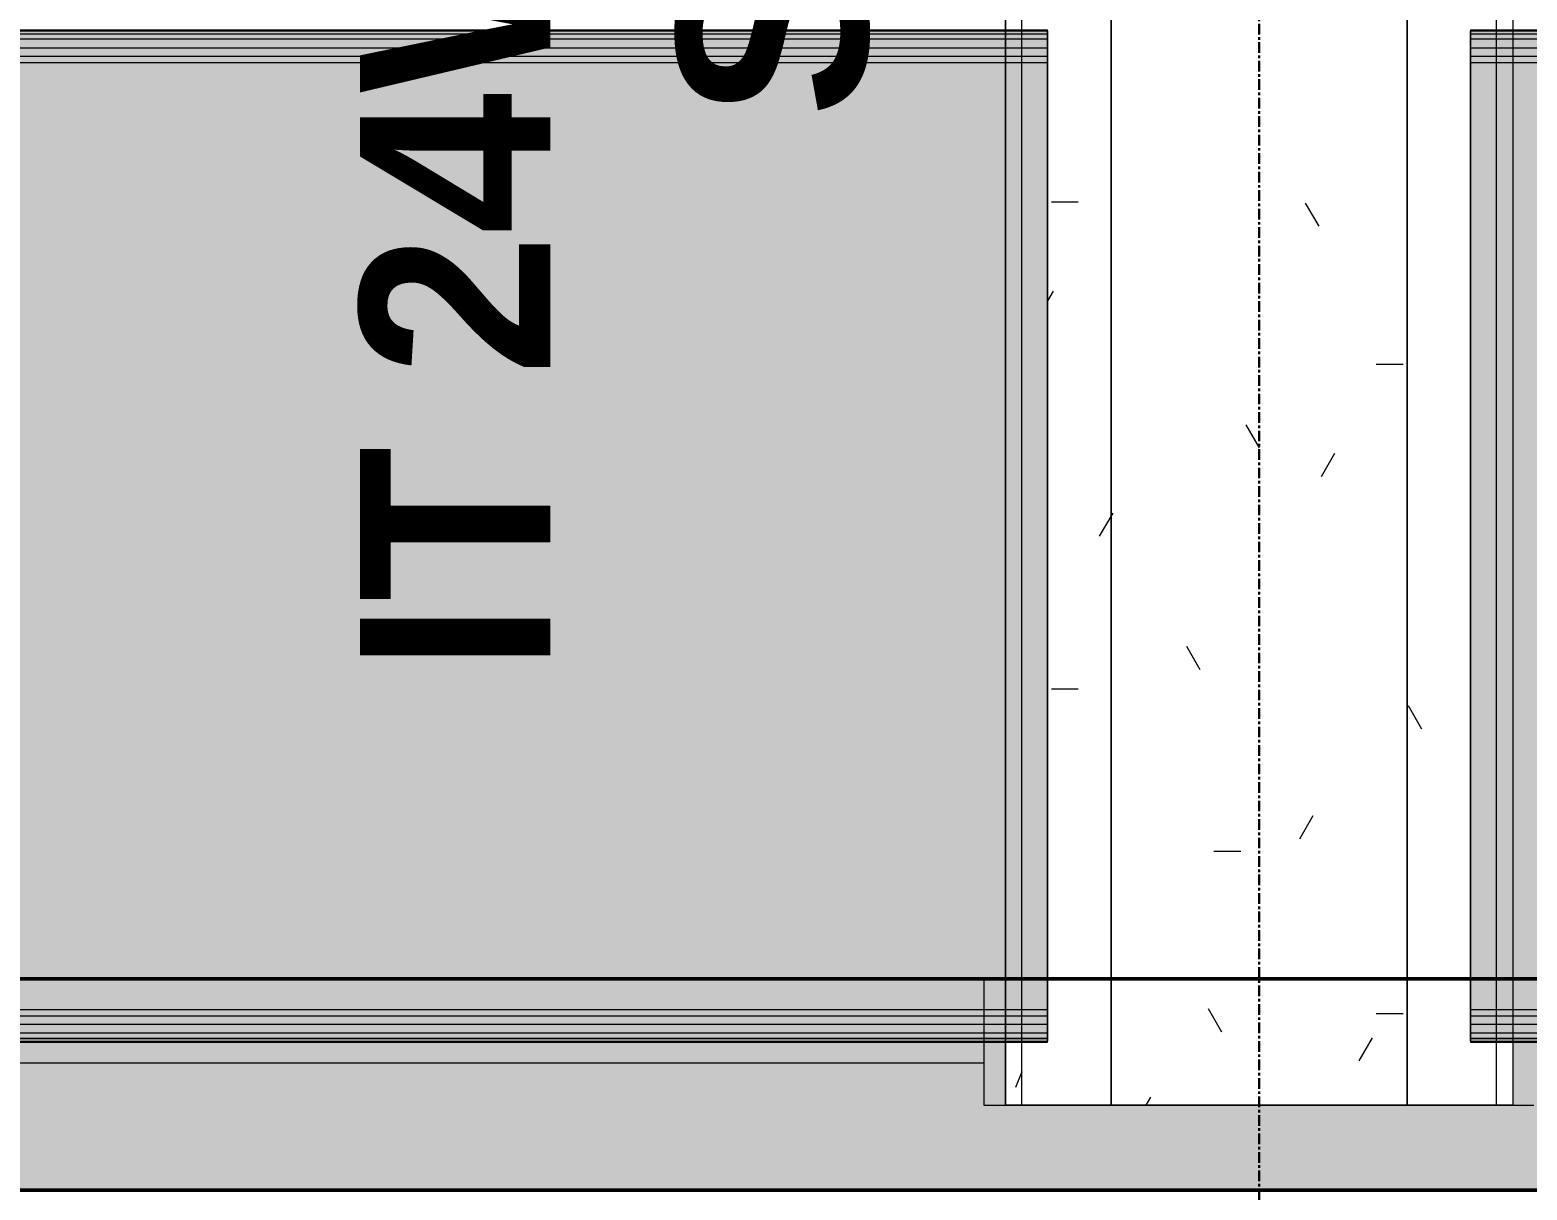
# Model space of a CAD drawing. Header units: inches. Extents: x -4126 to 593, y 9773 to 12297.
# Drawn here: x -3212.5 to -3141.6, y 9891.2 to 9946.1 of the extents above; entities that cross this region are included whole.
import ezdxf

# ---------------------------------------------------------------- set-up
doc = ezdxf.new("R2010")
doc.units = ezdxf.units.IN
doc.header["$MEASUREMENT"] = 0
doc.linetypes.add('Grid Line 1_2_', pattern=[0.875, 0.5, -0.125, 0.125, -0.125])
for name, color, linetype, lineweight in [('S-BEAM', 12, 'Continuous', 9), ('S-BEAM-IDEN', 2, 'Continuous', 30), ('S-FNDN', 32, 'Continuous', 13), ('S-GRID', 1, 'Continuous', 9)]:
    doc.layers.add(name, color=color, linetype=linetype, lineweight=lineweight)
doc.styles.add('Century Gothic_B', font='GOTHICB.TTF', dxfattribs={"height": 9})
pattern_1 = [(0, (0, 0), (30.72, 7.68), [1.267, -21.773, 1.267, -21.773, -122.88]), (0, (0, 0), (30.72, 7.68), [-46.08, 1.267, -44.813, 1.267, -21.773, -53.76]), (0, (0, 0), (30.72, 7.68), [-115.2, 1.267, -14.093, 1.267, -37.133]), (120, (11.52, 3.84), (-22.011075, 22.7643004), [1.267, -21.773, 1.267, -21.773, -122.88]), (120, (11.52, 3.84), (-22.011075, 22.7643004), [-46.08, 1.267, -44.813, 1.267, -21.773, -53.76]), (120, (11.52, 3.84), (-22.011075, 22.7643004), [-115.2, 1.267, -14.093, 1.267, -37.133]), (240, (15.36, 19.2), (-8.708925, -30.4443004), [1.267, -21.773, 1.267, -21.773, -122.88]), (240, (15.36, 19.2), (-8.708925, -30.4443004), [-46.08, 1.267, -44.813, 1.267, -21.773, -53.76]), (240, (15.36, 19.2), (-8.708925, -30.4443004), [-115.2, 1.267, -14.093, 1.267, -37.133])]

# ---------------------------------------------------------------- blocks, each defined once
blk = doc.blocks.new('034100 - Precast Structural Concrete - Solid Plank - 12_-V73-FRAMING PLAN - 1ST FLOOR')
at = {"layer": 'S-BEAM', "transparency": 33554483}
h = blk.add_hatch(color=256, dxfattribs=at)
h.paths.add_polyline_path([(0, 23.941), (0, 23.9), (1.213, 23.941)], flags=0)
h.paths.add_polyline_path([(305, 23.941), (305, 23.9), (305.787, 23.941)], flags=0)
h = blk.add_hatch(color=256, dxfattribs=at)
h.paths.add_polyline_path([(305, 23.9), (305, 23.524), (307, 23.524), (307, 23.9), (305.787, 23.9)], flags=0)
h.paths.add_polyline_path([(0, 23.9), (0, 23.524), (2, 23.524), (2, 23.9), (1.213, 23.9)], flags=0)
h = blk.add_hatch(color=256, dxfattribs=at)
h.paths.add_polyline_path([(305, 23.524), (305, 23.094), (307, 23.094), (307, 23.524), (305.787, 23.524)], flags=0)
h.paths.add_polyline_path([(1.213, 23.524), (0, 23.524), (0, 23.094), (2, 23.094), (2, 23.524)], flags=0)
h.paths.add_polyline_path([(307, 22.701), (305, 22.701), (305, 20.941), (307, 20.941)], flags=0)
h.paths.add_polyline_path([(1.213, 22.701), (0, 22.701), (0, 20.941), (2, 20.941), (2, 22.701)], flags=0)
for points in [[(2, 23.9), (2, 23.524), (305, 23.524), (305, 23.9), (19.052, 23.9)], [(19.052, 23.094), (2, 23.094), (2, 22.701), (305, 22.701), (305, 23.094), (154.12, 23.094)], [(289.188, -22.701), (2, -22.701), (2, -23.094), (305, -23.094), (305, -22.701)], [(19.052, -23.524), (2, -23.524), (2, -23.9), (305, -23.9), (305, -23.524), (154.12, -23.524)]]:
    blk.add_hatch(color=256, dxfattribs=at).paths.add_polyline_path(points, flags=0)
h = blk.add_hatch(color=256, dxfattribs=at)
h.paths.add_polyline_path([(305, 23.524), (2, 23.524), (2, 23.094), (305, 23.094)], flags=0)
h.paths.add_polyline_path([(154.12, 22.701), (2, 22.701), (2, 20.941), (305, 20.941), (305, 22.701), (289.188, 22.701)], flags=0)
h = blk.add_hatch(color=256, dxfattribs=at)
h.paths.add_polyline_path([(305, 23.094), (305, 22.701), (307, 22.701), (307, 23.094), (305.787, 23.094)], flags=0)
h.paths.add_polyline_path([(0, 23.094), (0, 22.701), (2, 22.701), (2, 23.094), (1.213, 23.094)], flags=0)
h = blk.add_hatch(color=256, dxfattribs=at)
h.paths.add_polyline_path([(305, 20.941), (305, -22.701), (307, -22.701), (307, 20.941), (305.787, 20.941)], flags=0)
h.paths.add_polyline_path([(2, 20.941), (0, 20.941), (0, -22.701), (2, -22.701)], flags=0)
h.paths.add_polyline_path([(1.213, -23.094), (0, -23.094), (0, -23.524), (2, -23.524), (2, -23.094)], flags=0)
h.paths.add_polyline_path([(305, -23.094), (305, -23.524), (307, -23.524), (307, -23.094), (305.787, -23.094)], flags=0)
h = blk.add_hatch(color=256, dxfattribs=at)
h.paths.add_polyline_path([(154.12, 20.941), (2, 20.941), (2, -22.701), (305, -22.701), (305, 20.941), (289.188, 20.941)], flags=0)
h.paths.add_polyline_path([(2, -23.094), (2, -23.524), (305, -23.524), (305, -23.094), (19.052, -23.094)], flags=0)
h = blk.add_hatch(color=256, dxfattribs=at)
h.paths.add_polyline_path([(305, -22.701), (305, -23.094), (307, -23.094), (307, -22.701), (305.787, -22.701)], flags=0)
h.paths.add_polyline_path([(0, -22.701), (0, -23.094), (2, -23.094), (2, -22.701), (1.213, -22.701)], flags=0)
h = blk.add_hatch(color=256, dxfattribs=at)
h.paths.add_polyline_path([(1.213, -23.524), (0, -23.524), (0, -23.9), (2, -23.9), (2, -23.524)], flags=0)
h.paths.add_polyline_path([(305.787, -23.524), (305, -23.524), (305, -23.9), (307, -23.9), (307, -23.524)], flags=0)
h = blk.add_hatch(color=256, dxfattribs=at)
h.paths.add_polyline_path([(305, -23.9), (305, -23.941), (305.787, -23.9)], flags=0)
h.paths.add_polyline_path([(0, -23.9), (0, -23.941), (1.213, -23.9)], flags=0)
at = {"layer": 'S-BEAM'}
for p, q in [((305, 23.941), (2, 23.941)), ((305, 23.9), (2, 23.9)), ((2, 23.764), (305, 23.764)), ((305, 23.764), (2, 23.764)), ((2, 23.524), (305, 23.524)), ((307, 23.941), (305, 23.941)), ((307, 23.9), (305, 23.9)), ((305, 23.764), (307, 23.764)), ((307, 23.764), (305, 23.764)), ((305, 23.524), (307, 23.524)), ((307, 23.9), (307, 23.941)), ((307, 23.524), (307, 23.9)), ((307, 23.9), (307, 23.764)), ((307, 23.764), (307, 23.524)), ((307, 23.524), (307, 22.701)), ((307, 20.941), (307, 23.524)), ((305, 23.094), (2, 23.094)), ((305, 23.094), (2, 23.094)), ((305, 22.701), (2, 22.701)), ((307, 23.094), (305, 23.094)), ((307, 23.094), (305, 23.094)), ((307, 22.701), (305, 22.701)), ((307, 22.701), (307, 23.094)), ((307, 23.094), (307, 22.701)), ((307, 22.701), (307, 22.402)), ((305, 22.402), (2, 22.402)), ((307, 22.402), (305, 22.402)), ((307, 22.402), (307, 20.941)), ((307, 20.941), (307, -22.402)), ((307, -23.524), (307, 20.941)), ((305, -22.402), (2, -22.402)), ((307, -22.402), (305, -22.402)), ((307, -22.402), (307, -22.701)), ((305, -22.701), (2, -22.701)), ((305, -23.094), (2, -23.094)), ((305, -23.094), (2, -23.094)), ((307, -22.701), (305, -22.701)), ((307, -23.094), (305, -23.094)), ((307, -23.094), (305, -23.094)), ((307, -22.701), (307, -23.094)), ((307, -23.094), (307, -22.701)), ((307, -22.701), (307, -23.524)), ((305, -23.524), (2, -23.524)), ((305, -23.764), (2, -23.764)), ((305, -23.764), (2, -23.764)), ((305, -23.9), (2, -23.9)), ((305, -23.941), (2, -23.941)), ((307, -23.524), (305, -23.524)), ((307, -23.764), (305, -23.764)), ((307, -23.764), (305, -23.764)), ((307, -23.9), (305, -23.9)), ((307, -23.941), (305, -23.941)), ((307, -23.524), (307, -23.764)), ((307, -23.9), (307, -23.524)), ((307, -23.764), (307, -23.9)), ((307, -23.941), (307, -23.9))]:
    blk.add_line(p, q, dxfattribs=at)
blk = doc.blocks.new('034100 - Precast Structural Concrete - Solid Plank - 12_-V77-FRAMING PLAN - 1ST FLOOR')
at = {"layer": 'S-BEAM', "transparency": 33554483}
for points in [[(0, 23.941), (0, 23.9), (1.213, 23.941)], [(2, 23.9), (2, 23.524), (305, 23.524), (305, 23.9), (97.256, 23.9)], [(97.256, 23.094), (2, 23.094), (2, 22.701), (305, 22.701), (305, 23.094), (232.323, 23.094)], [(232.323, -22.701), (2, -22.701), (2, -23.094), (305, -23.094), (305, -22.701)], [(305, -23.524), (2, -23.524), (2, -23.9), (305, -23.9)], [(2, -23.9), (2, -23.941), (97.256, -23.9)]]:
    blk.add_hatch(color=256, dxfattribs=at).paths.add_polyline_path(points, flags=0)
h = blk.add_hatch(color=256, dxfattribs=at)
h.paths.add_polyline_path([(305.787, 23.9), (305, 23.9), (305, 23.524), (307, 23.524), (307, 23.9)], flags=0)
h.paths.add_polyline_path([(0, 23.9), (0, 23.524), (2, 23.524), (2, 23.9), (1.213, 23.9)], flags=0)
h = blk.add_hatch(color=256, dxfattribs=at)
h.paths.add_polyline_path([(0, 23.524), (0, 23.094), (2, 23.094), (2, 23.524), (1.213, 23.524)], flags=0)
h.paths.add_polyline_path([(305, 23.524), (305, 23.094), (307, 23.094), (307, 23.524), (305.787, 23.524)], flags=0)
h.paths.add_polyline_path([(307, 22.701), (305, 22.701), (305, 20.941), (307, 20.941)], flags=0)
h.paths.add_polyline_path([(1.213, 22.701), (0, 22.701), (0, 20.941), (2, 20.941), (2, 22.701)], flags=0)
h = blk.add_hatch(color=256, dxfattribs=at)
h.paths.add_polyline_path([(172.954, 23.524), (2, 23.524), (2, 23.094), (305, 23.094), (305, 23.524), (232.323, 23.524)], flags=0)
h.paths.add_polyline_path([(2, 22.701), (2, 20.941), (305, 20.941), (305, 22.701), (97.256, 22.701)], flags=0)
h = blk.add_hatch(color=256, dxfattribs=at)
h.paths.add_polyline_path([(0, 23.094), (0, 22.701), (2, 22.701), (2, 23.094), (1.213, 23.094)], flags=0)
h.paths.add_polyline_path([(305, 23.094), (305, 22.701), (307, 22.701), (307, 23.094), (305.787, 23.094)], flags=0)
h = blk.add_hatch(color=256, dxfattribs=at)
h.paths.add_polyline_path([(1.213, 20.941), (0, 20.941), (0, -22.701), (2, -22.701), (2, 20.941)], flags=0)
h.paths.add_polyline_path([(307, 20.941), (305, 20.941), (305, -22.701), (307, -22.701), (307, 7.693)], flags=0)
h.paths.add_polyline_path([(305.787, -23.094), (305, -23.094), (305, -23.524), (307, -23.524), (307, -23.094)], flags=0)
h.paths.add_polyline_path([(1.213, -23.094), (0, -23.094), (0, -23.524), (2, -23.524), (2, -23.094)], flags=0)
h = blk.add_hatch(color=256, dxfattribs=at)
h.paths.add_polyline_path([(97.256, 20.941), (2, 20.941), (2, -22.701), (305, -22.701), (305, 20.941), (232.323, 20.941)], flags=0)
h.paths.add_polyline_path([(2, -23.094), (2, -23.524), (305, -23.524), (305, -23.094), (97.256, -23.094)], flags=0)
h = blk.add_hatch(color=256, dxfattribs=at)
h.paths.add_polyline_path([(305, -22.701), (305, -23.094), (307, -23.094), (307, -22.701), (305.787, -22.701)], flags=0)
h.paths.add_polyline_path([(0, -22.701), (0, -23.094), (2, -23.094), (2, -22.701), (1.213, -22.701)], flags=0)
h = blk.add_hatch(color=256, dxfattribs=at)
h.paths.add_polyline_path([(307, -23.524), (305, -23.524), (305, -23.9), (307, -23.9)], flags=0)
h.paths.add_polyline_path([(0, -23.524), (0, -23.9), (2, -23.9), (2, -23.524), (1.213, -23.524)], flags=0)
h = blk.add_hatch(color=256, dxfattribs=at)
h.paths.add_polyline_path([(305, -23.9), (305, -23.941), (305.787, -23.9)], flags=0)
h.paths.add_polyline_path([(0, -23.9), (0, -23.941), (1.213, -23.9)], flags=0)
at = {"layer": 'S-BEAM'}
for p, q in [((0, 23.941), (0, 23.9)), ((2, 23.941), (0, 23.941)), ((0, 23.764), (0, 23.9)), ((0, 23.9), (0, 23.524)), ((2, 23.9), (0, 23.9)), ((0, 23.524), (0, 23.764)), ((0, 23.764), (2, 23.764)), ((2, 23.764), (0, 23.764)), ((0, 23.524), (0, 20.941)), ((0, 22.701), (0, 23.524)), ((0, 23.524), (2, 23.524)), ((305, 23.941), (2, 23.941)), ((305, 23.9), (2, 23.9)), ((2, 23.764), (305, 23.764)), ((305, 23.764), (2, 23.764)), ((2, 23.524), (305, 23.524)), ((0, 22.701), (0, 23.094)), ((0, 23.094), (0, 22.701)), ((2, 23.094), (0, 23.094)), ((2, 23.094), (0, 23.094)), ((0, 22.402), (0, 22.701)), ((2, 22.701), (0, 22.701)), ((305, 23.094), (2, 23.094)), ((305, 23.094), (2, 23.094)), ((305, 22.701), (2, 22.701)), ((0, 20.941), (0, 22.402)), ((2, 22.402), (0, 22.402)), ((305, 22.402), (2, 22.402)), ((0, 20.941), (0, -23.524)), ((0, -22.402), (0, 20.941)), ((0, -22.701), (0, -22.402)), ((2, -22.402), (0, -22.402)), ((305, -22.402), (2, -22.402)), ((0, -23.524), (0, -22.701)), ((0, -22.701), (0, -23.094)), ((0, -23.094), (0, -22.701)), ((2, -22.701), (0, -22.701)), ((2, -23.094), (0, -23.094)), ((2, -23.094), (0, -23.094)), ((305, -22.701), (2, -22.701)), ((305, -23.094), (2, -23.094)), ((305, -23.094), (2, -23.094)), ((0, -23.524), (0, -23.9)), ((0, -23.764), (0, -23.524)), ((2, -23.524), (0, -23.524)), ((0, -23.9), (0, -23.764)), ((2, -23.764), (0, -23.764)), ((2, -23.764), (0, -23.764)), ((0, -23.9), (0, -23.941)), ((2, -23.9), (0, -23.9)), ((2, -23.941), (0, -23.941)), ((305, -23.524), (2, -23.524)), ((305, -23.764), (2, -23.764)), ((305, -23.764), (2, -23.764)), ((305, -23.9), (2, -23.9)), ((305, -23.941), (2, -23.941))]:
    blk.add_line(p, q, dxfattribs=at)
blk = doc.blocks.new('034100 - Precast Structural Concrete - Solid Plank - 12_-V76-FRAMING PLAN - 1ST FLOOR')
at = {"layer": 'S-BEAM'}
for p, q in [((2, 23.941), (0, 23.941)), ((305, 23.941), (2, 23.941))]:
    blk.add_line(p, q, dxfattribs=at)

msp = doc.modelspace()

# ---------------------------------------------------------------- hatches: boundary and pattern name
at = {"layer": 'S-BEAM'}
h = msp.add_hatch(dxfattribs=at)
h.set_pattern_fill('FP_3', color=256, style=0, pattern_type=2)
h.set_pattern_definition(pattern_1)
h.paths.add_polyline_path([(-3144.324, 9901.189), (-3144.324, 10009.089), (-3164.324, 10009.089), (-3164.324, 9901.189)], flags=0)
h.paths.add_polyline_path([(-3164.324, 10017.714), (-3144.324, 10017.714), (-3144.324, 10167.174), (-3146.324, 10167.174), (-3146.324, 10159.189), (-3162.324, 10159.189), (-3162.324, 10155.206), (-3164.324, 10155.164), (-3164.324, 10050.651)], flags=0)
h = msp.add_hatch(dxfattribs=at)
h.set_pattern_fill('FP_3', color=256, style=0, pattern_type=2)
h.set_pattern_definition(pattern_1)
h.paths.add_polyline_path([(-3143.111, 9895.205), (-3143.111, 9898.189), (-3144.324, 9898.231), (-3144.324, 9901.189), (-3164.324, 9901.189), (-3164.324, 9898.189), (-3165.536, 9898.189), (-3165.536, 9895.205)], flags=0)
h = msp.add_hatch(dxfattribs=at)
h.set_pattern_fill('FP_42', color=256, style=0, pattern_type=2)
h.set_pattern_definition([(0, (-1527.268, 0), (21.722, 7.68), [0.896, -15.396, 0.896, -15.396, -86.889]), (0, (-1527.268, 0), (21.722, 7.68), [-32.583, 0.896, -31.687, 0.896, -15.396, -38.014]), (0, (-1527.268, 0), (21.722, 7.68), [-81.459, 0.896, -9.965, 0.896, -26.257]), (112.208, (-1519.122, 3.84), (-15.564615, 22.7637026), [1.185, -20.367, 1.185, -20.367, -114.944]), (112.208, (-1519.122, 3.84), (-15.564615, 22.7637026), [-43.104, 1.185, -41.919, 1.185, -20.367, -50.288]), (112.208, (-1519.122, 3.84), (-15.564615, 22.7637026), [-107.76, 1.185, -13.183, 1.185, -34.735]), (247.792, (-1516.407, 19.2), (-6.15808, -30.444899), [1.185, -20.367, 1.185, -20.367, -114.944]), (247.792, (-1516.407, 19.2), (-6.15808, -30.444899), [-43.104, 1.185, -41.919, 1.185, -20.367, -50.288]), (247.792, (-1516.407, 19.2), (-6.15808, -30.444899), [-107.76, 1.185, -13.183, 1.185, -34.735])])
h.paths.add_polyline_path([(-3165.536, 9895.205), (-3165.536, 9898.189), (-3166.324, 9898.189), (-3166.324, 9895.205)], flags=0)
h = msp.add_hatch(dxfattribs=at)
h.set_pattern_fill('FP_43', color=256, style=0, pattern_type=2)
h.set_pattern_definition([(0, (-1627.056, 0), (21.722, 7.68), [0.896, -15.396, 0.896, -15.396, -86.889]), (0, (-1627.056, 0), (21.722, 7.68), [-32.583, 0.896, -31.687, 0.896, -15.396, -38.014]), (0, (-1627.056, 0), (21.722, 7.68), [-81.459, 0.896, -9.965, 0.896, -26.257]), (112.208, (-1618.91, 3.84), (-15.564615, 22.7637026), [1.185, -20.367, 1.185, -20.367, -114.944]), (112.208, (-1618.91, 3.84), (-15.564615, 22.7637026), [-43.104, 1.185, -41.919, 1.185, -20.367, -50.288]), (112.208, (-1618.91, 3.84), (-15.564615, 22.7637026), [-107.76, 1.185, -13.183, 1.185, -34.735]), (247.792, (-1616.194, 19.2), (-6.15808, -30.444899), [1.185, -20.367, 1.185, -20.367, -114.944]), (247.792, (-1616.194, 19.2), (-6.15808, -30.444899), [-43.104, 1.185, -41.919, 1.185, -20.367, -50.288]), (247.792, (-1616.194, 19.2), (-6.15808, -30.444899), [-107.76, 1.185, -13.183, 1.185, -34.735])])
h.paths.add_polyline_path([(-3142.324, 9895.205), (-3142.324, 9898.189), (-3143.111, 9898.189), (-3143.111, 9895.205)], flags=0)
at = {"layer": 'S-FNDN', "transparency": 33554483}
h = msp.add_hatch(color=256, dxfattribs=at)
h.paths.add_polyline_path([(-2181.037, 9891.189), (-1953.324, 9891.189), (-1953.324, 9897.189), (-2161.324, 9897.189), (-2161.324, 9895.205), (-2185.324, 9895.205), (-2185.324, 9898.189), (-2488.324, 9898.189), (-2488.324, 9895.205), (-2512.324, 9895.205), (-2512.324, 9898.189), (-2634.324, 9898.189), (-2634.324, 9891.189), (-2451.173, 9891.189)], flags=0)
h.paths.add_polyline_path([(-3143.111, 9891.189), (-2790.324, 9891.189), (-2790.324, 9898.189), (-2815.324, 9898.189), (-2815.324, 9895.205), (-2839.324, 9895.205), (-2839.324, 9898.189), (-3142.324, 9898.189), (-3142.324, 9895.205), (-3166.324, 9895.205), (-3166.324, 9898.189), (-3469.324, 9898.189), (-3469.324, 9895.205), (-3493.324, 9895.205), (-3493.324, 9897.189), (-3823.324, 9897.189), (-3823.324, 9901.189), (-3829.324, 9901.189), (-3829.324, 9891.189), (-3165.536, 9891.189)], flags=0)
h.paths.add_polyline_path([(-2730.324, 9891.189), (-2730.324, 9898.189), (-2754.324, 9898.189), (-2754.324, 9891.189)], flags=0)
h.paths.add_polyline_path([(-2694.324, 9891.189), (-2670.324, 9891.189), (-2670.324, 9898.189), (-2694.324, 9898.189), (-2694.324, 9895.16)], flags=0)

# ---------------------------------------------------------------- linework, layer by layer
at = {"layer": 'S-BEAM'}
for p, q in [((-3166.324, 10167.174), (-3166.324, 9901.189)), ((-3165.536, 9901.189), (-3165.536, 10167.174)), ((-3143.111, 10167.174), (-3143.111, 9901.189)), ((-3142.324, 10167.174), (-3142.324, 9901.189)), ((-3166.324, 9901.189), (-3166.324, 10011.58)), ((-3161.324, 9901.189), (-3161.324, 10011.58)), ((-3161.324, 10011.58), (-3161.324, 9901.189)), ((-3147.324, 9901.189), (-3147.324, 10011.58)), ((-3147.324, 10011.58), (-3147.324, 9901.189)), ((-3142.324, 10011.58), (-3142.324, 9901.189)), ((-3166.324, 9895.205), (-3166.324, 9901.189)), ((-3166.324, 9901.189), (-3166.324, 9895.205)), ((-3165.536, 9895.205), (-3165.536, 9901.189)), ((-3161.324, 9895.205), (-3161.324, 9901.189)), ((-3161.324, 9901.189), (-3161.324, 9895.205)), ((-3147.324, 9895.205), (-3147.324, 9901.189)), ((-3147.324, 9901.189), (-3147.324, 9895.205)), ((-3143.111, 9901.189), (-3143.111, 9895.205)), ((-3142.324, 9901.189), (-3142.324, 9895.205)), ((-3142.324, 9901.189), (-3142.324, 9895.205)), ((-3161.324, 9895.205), (-3166.324, 9895.205)), ((-3166.324, 9895.205), (-3165.536, 9895.205)), ((-3143.111, 9895.205), (-3165.536, 9895.205)), ((-3147.324, 9895.205), (-3161.324, 9895.205)), ((-3142.324, 9895.205), (-3147.324, 9895.205)), ((-3143.111, 9895.205), (-3142.324, 9895.205))]:
    msp.add_line(p, q, dxfattribs=at)
at = {"layer": 'S-FNDN', "lineweight": 50}
for p, q in [((-3819.324, 9901.189), (-1953.324, 9901.189)), ((-1943.324, 9891.189), (-3829.324, 9891.189))]:
    msp.add_line(p, q, dxfattribs=at)
at = {"layer": 'S-FNDN'}
for p, q in [((-3167.324, 9895.189), (-3167.324, 9901.189)), ((-3167.324, 9897.189), (-3468.324, 9897.189)), ((-3141.324, 9895.189), (-3167.324, 9895.189))]:
    msp.add_line(p, q, dxfattribs=at)
at = {"layer": 'S-GRID', "linetype": 'Grid Line 1_2_', "lineweight": 30}
msp.add_line((-3154.324, 9772.61), (-3154.324, 12247.501), dxfattribs=at)

# ---------------------------------------------------------------- block references
at = {"layer": 'S-BEAM', "rotation": 180}
for name, p in [('034100 - Precast Structural Concrete - Solid Plank - 12_-V76-FRAMING PLAN - 1ST FLOOR', (-3164.324, 9970.012)), ('034100 - Precast Structural Concrete - Solid Plank - 12_-V77-FRAMING PLAN - 1ST FLOOR', (-3164.324, 9922.13)), ('034100 - Precast Structural Concrete - Solid Plank - 12_-V73-FRAMING PLAN - 1ST FLOOR', (-2837.324, 9922.13))]:
    msp.add_blockref(name, p, dxfattribs=at)

# ---------------------------------------------------------------- texts
at = {"layer": 'S-BEAM-IDEN', "lineweight": 9, "char_height": 9, "attachment_point": 1, "rotation": 90, "style": 'Century Gothic_B'}
for s, insert, width in [('IT 24WX31D / IT24WX37D T(11"F & 11"B', (-3196.846, 9915.674), 279.972), ('SHELF) &  S(12"F & 12"B SHELF)', (-3181.846, 9941.924), 216.342)]:
    msp.add_mtext(s, dxfattribs=dict(at, insert=insert, width=width))

doc.saveas('drawing.dxf')
